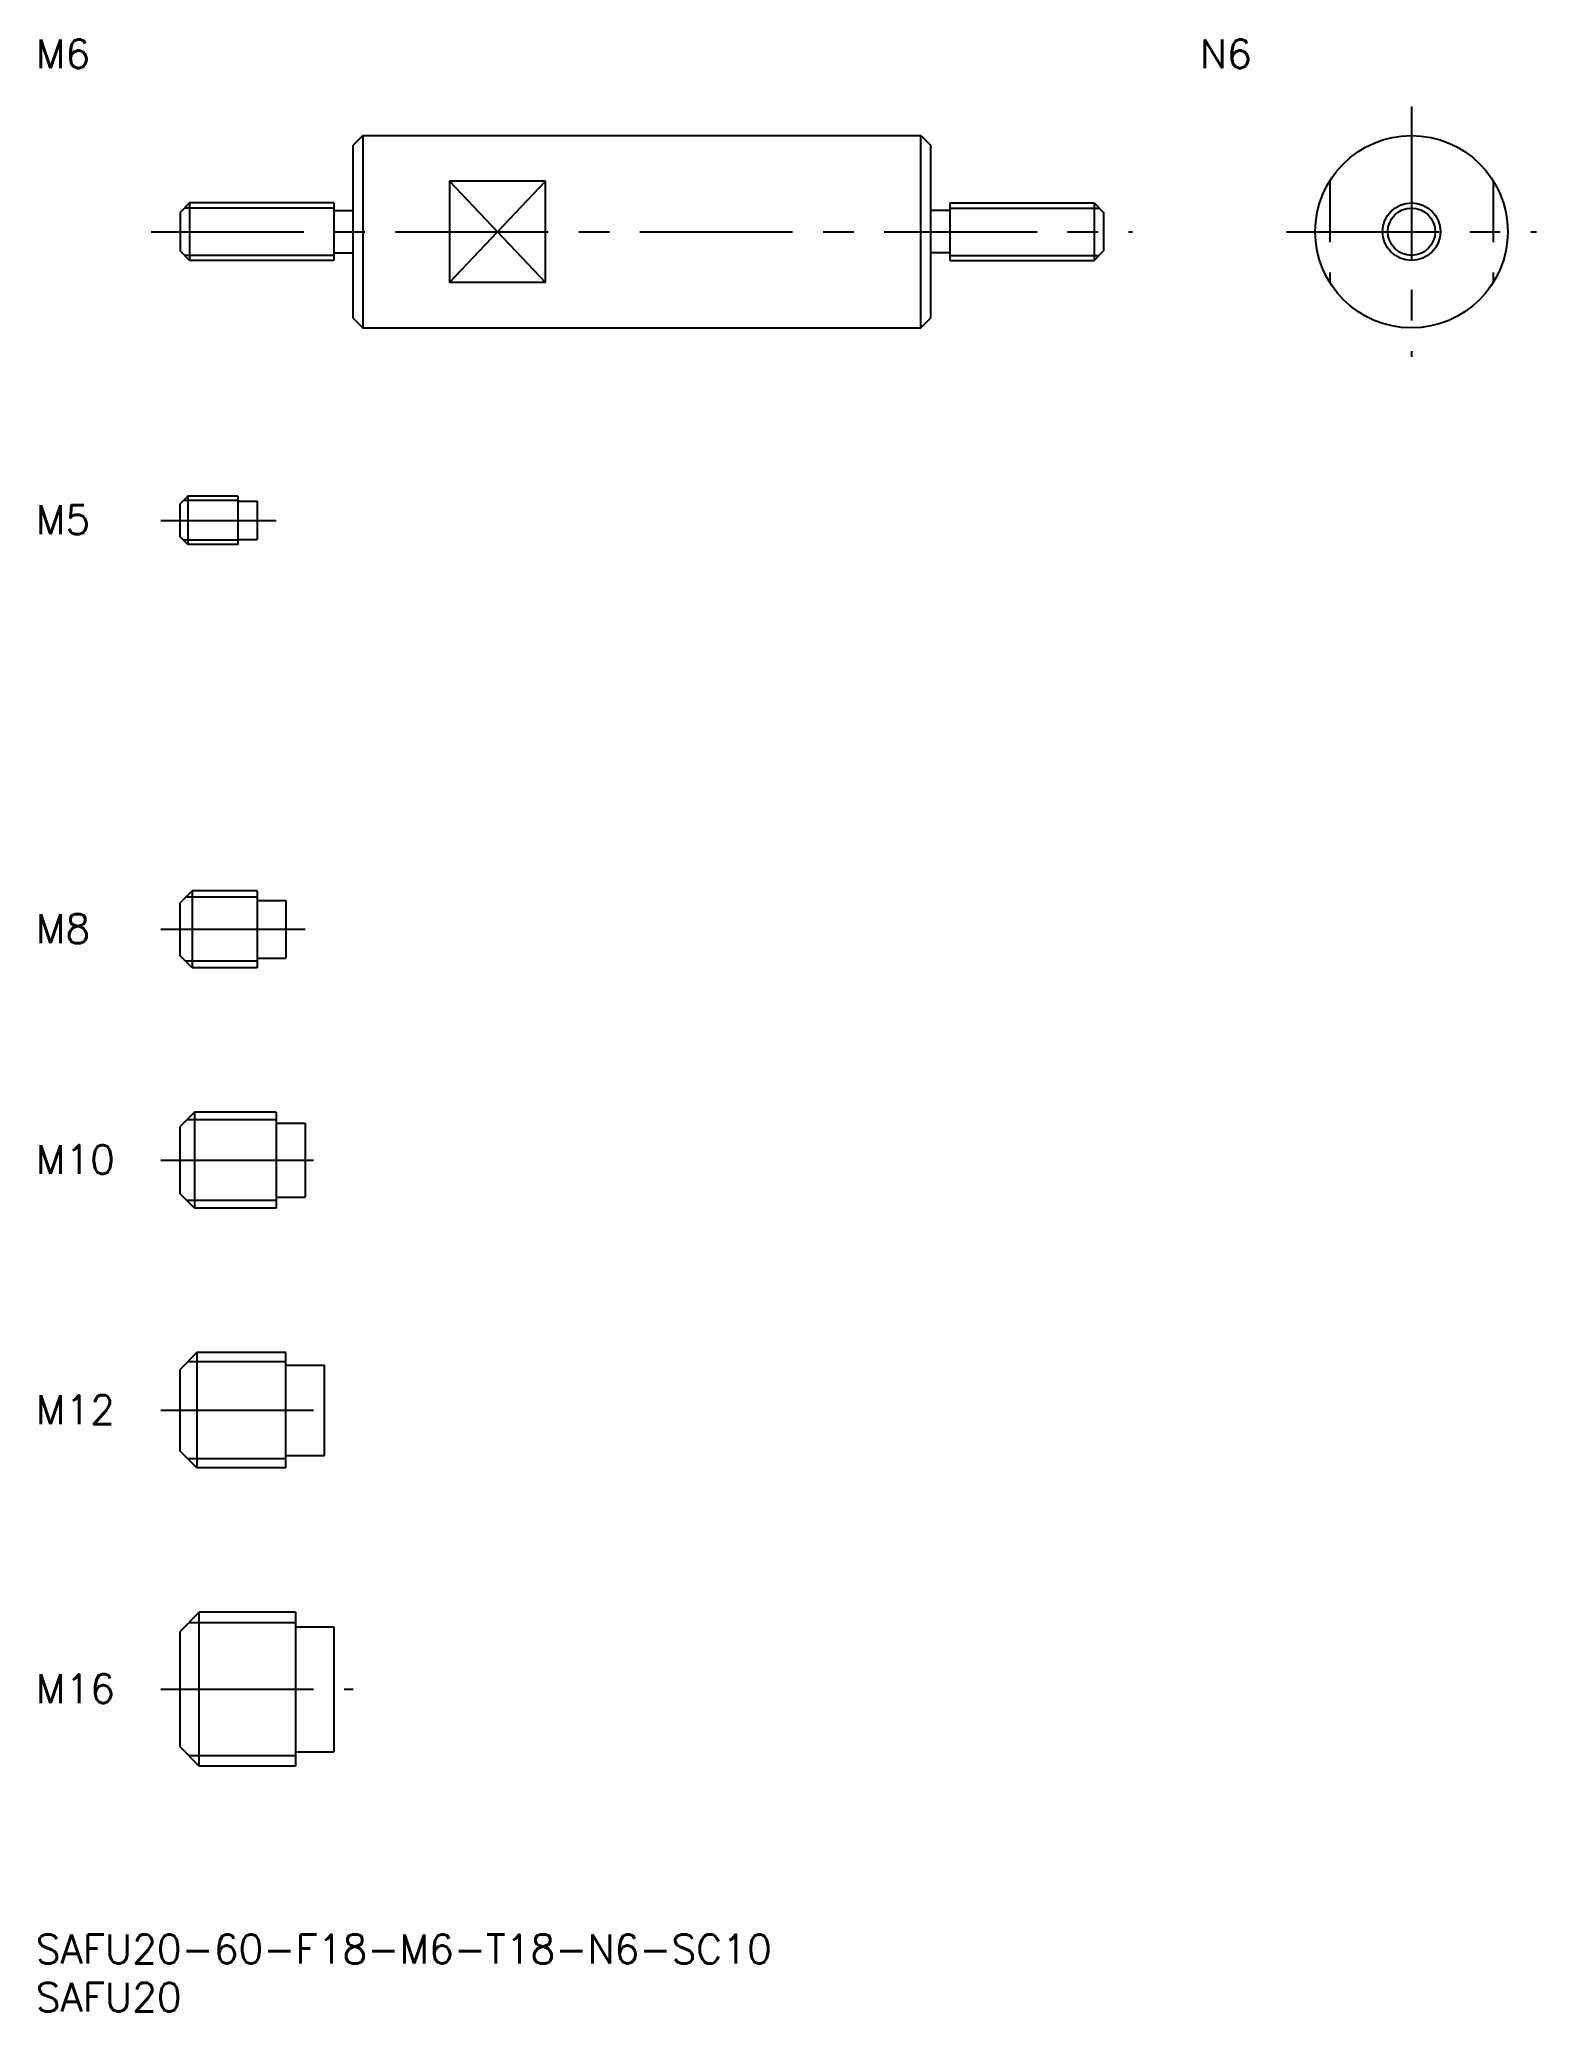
# Model space of a CAD drawing. Extents: x 0 to 156, y -8 to 197.
import ezdxf

# ---------------------------------------------------------------- set-up
doc = ezdxf.new("R2010")
doc.units = 0
doc.header["$LTSCALE"] = 0.5
doc.linetypes.add('CENTER', pattern=[50.8, 31.75, -6.35, 6.35, -6.35])
doc.linetypes.add('DASHED', pattern=[19.05, 12.7, -6.35])
for name, color, linetype in [('MSM_CENTER', 1, 'CENTER'), ('MSM_CONTINUOUS', 7, 'CONTINUOUS'), ('MSM_DASHED', 4, 'DASHED'), ('MSM_NARROW', 5, 'CONTINUOUS'), ('MSM_PART_NUMBER', 7, 'CONTINUOUS')]:
    doc.layers.add(name, color=color, linetype=linetype)
doc.styles.get("Standard").update_dxf_attribs({"font": 'txt.shx', "height": 1, "bigfont": 'bigfont.shx'})

# ---------------------------------------------------------------- blocks, each defined once
blk = doc.blocks.new('*U16')
at = {"layer": 'MSM_PART_NUMBER'}
blk.add_text('SAFU20-60-F18-M6-T18-N6-SC10', height=3, dxfattribs=at).set_placement((0, -3))
blk = doc.blocks.new('*U17')
at = {"layer": 'MSM_PART_NUMBER'}
blk.add_text('SAFU20', height=3, dxfattribs=at).set_placement((0, -8))
blk = doc.blocks.new('*U18')
at = {"layer": 'MSM_PART_NUMBER'}
blk.add_text('M16', height=3, dxfattribs=at).set_placement((0, 24.06))
blk = doc.blocks.new('*U19')
at = {"layer": 'MSM_PART_NUMBER'}
blk.add_text('M12', height=3, dxfattribs=at).set_placement((0, 53.06))
blk = doc.blocks.new('*U20')
at = {"layer": 'MSM_PART_NUMBER'}
blk.add_text('M10', height=3, dxfattribs=at).set_placement((0, 79.06))
blk = doc.blocks.new('*U21')
at = {"layer": 'MSM_PART_NUMBER'}
blk.add_text('M8', height=3, dxfattribs=at).set_placement((0, 103.06))
blk = doc.blocks.new('*U22')
at = {"layer": 'MSM_PART_NUMBER'}
blk.add_text('M6', height=3, dxfattribs=at).set_placement((0, 193.99))
blk = doc.blocks.new('*U23')
at = {"layer": 'MSM_PART_NUMBER'}
blk.add_text('M5', height=3, dxfattribs=at).set_placement((0, 145.56))
blk = doc.blocks.new('*U24')
at = {"layer": 'MSM_PART_NUMBER'}
blk.add_text('N6', height=3, dxfattribs=at).set_placement((121, 193.99))

msp = doc.modelspace()

# ---------------------------------------------------------------- linework, layer by layer
at = {"layer": 'MSM_CENTER'}
for p, q in [((143, 190), (143, 164)), ((12, 177), (114, 177)), ((130, 177), (156, 177)), ((13, 147), (25, 147)), ((13, 104.5), (28, 104.5)), ((13, 80.5), (30, 80.5)), ((13, 54.5), (32, 54.5)), ((13, 25.5), (33, 25.5))]:
    msp.add_line(p, q, dxfattribs=at)
at = {"layer": 'MSM_CONTINUOUS'}
for p, q in [((34, 187), (33, 186)), ((34, 187), (92, 187)), ((34, 187), (34, 167)), ((92, 187), (93, 186)), ((92, 167), (92, 187)), ((33, 168), (33, 186)), ((93, 186), (93, 168)), ((43, 182.27), (43, 171.73)), ((53, 182.27), (43, 182.27)), ((53, 171.73), (53, 182.27)), ((16, 180), (15, 179)), ((15, 179), (15, 175)), ((31, 180), (16, 180)), ((16, 180), (16, 174)), ((31, 180), (31, 174)), ((31, 179.2), (33, 179.2)), ((95, 179.2), (93, 179.2)), ((95, 180), (110, 180)), ((95, 180), (95, 174)), ((110, 180), (111, 179)), ((110, 180), (110, 174)), ((111, 179), (111, 175)), ((16, 174), (15, 175)), ((31, 174.8), (33, 174.8)), ((95, 174.8), (93, 174.8)), ((110, 174), (111, 175)), ((31, 174), (16, 174)), ((95, 174), (110, 174)), ((53, 171.73), (43, 171.73)), ((33, 168), (34, 167)), ((34, 167), (92, 167)), ((92, 167), (93, 168)), ((15.8, 149.5), (15, 148.7)), ((15, 145.3), (15, 148.7)), ((21, 149.5), (15.8, 149.5)), ((15.8, 149.5), (15.8, 144.5)), ((21, 149.5), (21, 144.5)), ((21, 149), (23, 149)), ((23, 149), (23, 145)), ((15.8, 144.5), (15, 145.3)), ((21, 144.5), (15.8, 144.5)), ((21, 145), (23, 145)), ((16.25, 108.5), (15, 107.25)), ((15, 101.75), (15, 107.25)), ((23, 108.5), (16.25, 108.5)), ((16.25, 108.5), (16.25, 100.5)), ((23, 108.5), (23, 100.5)), ((23, 107.5), (26, 107.5)), ((26, 107.5), (26, 101.5)), ((16.25, 100.5), (15, 101.75)), ((23, 100.5), (16.25, 100.5)), ((23, 101.5), (26, 101.5)), ((16.5, 85.5), (15, 84)), ((25, 85.5), (16.5, 85.5)), ((16.5, 85.5), (16.5, 75.5)), ((25, 85.5), (25, 75.5)), ((25, 84.35), (28, 84.35)), ((28, 84.35), (28, 76.65)), ((15, 77), (15, 84)), ((16.5, 75.5), (15, 77)), ((25, 76.65), (28, 76.65)), ((25, 75.5), (16.5, 75.5)), ((16.75, 60.5), (15, 58.75)), ((26, 60.5), (16.75, 60.5)), ((16.75, 60.5), (16.75, 48.5)), ((26, 48.5), (26, 60.5)), ((15, 50.25), (15, 58.75)), ((26, 59.2), (30, 59.2)), ((30, 49.8), (30, 59.2)), ((16.75, 48.5), (15, 50.25)), ((26, 49.8), (30, 49.8)), ((26, 48.5), (16.75, 48.5)), ((17, 33.5), (15, 31.5)), ((27, 33.5), (17, 33.5)), ((17, 17.5), (17, 33.5)), ((27, 33.5), (27, 17.5)), ((15, 19.5), (15, 31.5)), ((27, 32), (31, 32)), ((31, 32), (31, 19)), ((17, 17.5), (15, 19.5)), ((27, 19), (31, 19)), ((27, 17.5), (17, 17.5))]:
    msp.add_line(p, q, dxfattribs=at)
for radius in [10, 3]:
    msp.add_circle((143, 177), radius, dxfattribs=at)
at = {"layer": 'MSM_DASHED'}
for p, q in [((134.5, 182.27), (134.5, 171.73)), ((151.5, 182.27), (151.5, 171.73))]:
    msp.add_line(p, q, dxfattribs=at)
at = {"layer": 'MSM_NARROW'}
for p, q in [((43, 171.73), (53, 182.27)), ((43, 182.27), (53, 171.73)), ((31, 179.46), (15.46, 179.46)), ((95, 179.46), (110.54, 179.46)), ((31, 174.54), (15.46, 174.54)), ((95, 174.54), (110.54, 174.54)), ((21, 149.07), (15.37, 149.07)), ((21, 144.93), (15.37, 144.93)), ((23, 107.82), (15.57, 107.82)), ((23, 101.18), (15.57, 101.18)), ((25, 84.69), (15.69, 84.69)), ((25, 76.31), (15.69, 76.31)), ((26, 59.55), (15.8, 59.55)), ((26, 49.45), (15.8, 49.45)), ((27, 32.42), (15.92, 32.42)), ((27, 18.58), (15.92, 18.58))]:
    msp.add_line(p, q, dxfattribs=at)
msp.add_circle((143, 177), 2.46, dxfattribs=at)

# ---------------------------------------------------------------- block references
at = {"layer": 'MSM_CONTINUOUS'}
for name in ['*U22', '*U24', '*U23', '*U21', '*U20', '*U19', '*U18', '*U16', '*U17']:
    msp.add_blockref(name, (0, 0), dxfattribs=at)

doc.saveas('drawing.dxf')
